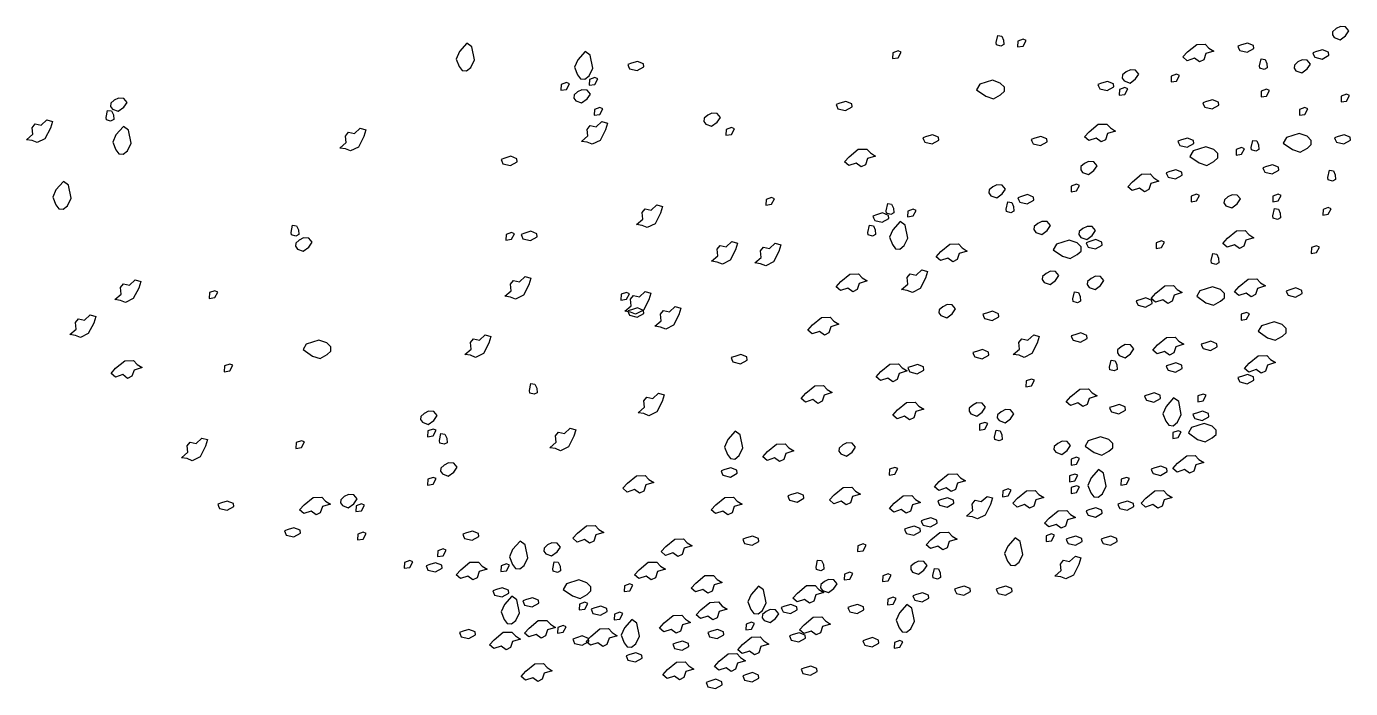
# Model space of a CAD drawing. Header units: millimetres. Extents: x 42.8 to 56.1, y 231.3 to 241.4.
# Drawn here: x 47.894 to 50.981, y 233.793 to 235.337 of the extents above; entities that cross this region are included whole.
import ezdxf

# ---------------------------------------------------------------- set-up
doc = ezdxf.new("R2010")
doc.units = ezdxf.units.MM
doc.layers.add('arbres', color=7, linetype='Continuous')

# ---------------------------------------------------------------- blocks, each defined once
blk = doc.blocks.new('arb5')
at = {"layer": 'arbres'}
for points in [[(72.5041, 208.1596), (72.5177, 208.1545), (72.5307, 208.1639), (72.5385, 208.1753), (72.5307, 208.1847), (72.5185, 208.1854), (72.5084, 208.1804), (72.5005, 208.1732), (72.4998, 208.166)], [(71.7161, 208.148), (71.7197, 208.1645), (71.729, 208.1631), (71.7333, 208.1538), (71.734, 208.143), (71.7268, 208.1394), (71.7168, 208.1423)], [(71.7662, 208.1375), (71.7791, 208.1397), (71.7863, 208.1526), (71.7791, 208.1554), (71.7669, 208.1511)], [(70.4647, 208.1267), (70.457, 208.1095), (70.4645, 208.0921), (70.4714, 208.0827), (70.4813, 208.0816), (70.4916, 208.0898), (70.5001, 208.1076), (70.4941, 208.1379), (70.4821, 208.1464)], [(70.7406, 208.1073), (70.7329, 208.0901), (70.7403, 208.0727), (70.7472, 208.0632), (70.7572, 208.0621), (70.7675, 208.0704), (70.776, 208.0882), (70.77, 208.1185), (70.7579, 208.127)], [(71.4748, 208.1103), (71.4877, 208.1125), (71.4949, 208.1254), (71.4877, 208.1282), (71.4755, 208.1239)], [(72.1619, 208.1264), (72.1835, 208.1436), (72.2035, 208.1443), (72.2122, 208.135), (72.2236, 208.1278), (72.205, 208.1221), (72.2, 208.1078), (72.1899, 208.1027), (72.1784, 208.1113), (72.1612, 208.1056), (72.1512, 208.1142)], [(72.2838, 208.1294), (72.301, 208.1251), (72.3168, 208.1337), (72.3161, 208.1409), (72.3018, 208.1466), (72.2881, 208.1423), (72.2795, 208.1394), (72.281, 208.1351)], [(72.4587, 208.1138), (72.4759, 208.1095), (72.4917, 208.1181), (72.491, 208.1253), (72.4766, 208.1311), (72.463, 208.1267), (72.4544, 208.1239), (72.4558, 208.1196)], [(70.8617, 208.0867), (70.8789, 208.0823), (70.8947, 208.091), (70.894, 208.0981), (70.8797, 208.1039), (70.866, 208.0996), (70.8574, 208.0967), (70.8589, 208.0924)], [(72.33, 208.0936), (72.3336, 208.1101), (72.3429, 208.1087), (72.3472, 208.0994), (72.3479, 208.0886), (72.3407, 208.085), (72.3307, 208.0879)], [(72.4147, 208.0819), (72.4284, 208.0769), (72.4413, 208.0862), (72.4492, 208.0976), (72.4413, 208.107), (72.4291, 208.1077), (72.419, 208.1027), (72.4112, 208.0955), (72.4104, 208.0883)], [(70.7676, 208.0482), (70.7805, 208.0503), (70.7877, 208.0632), (70.7805, 208.0661), (70.7684, 208.0618)], [(72.0145, 208.0586), (72.0282, 208.0535), (72.0411, 208.0629), (72.049, 208.0743), (72.0411, 208.0837), (72.0289, 208.0844), (72.0188, 208.0794), (72.0109, 208.0722), (72.0102, 208.065)], [(72.1237, 208.0559), (72.1366, 208.0581), (72.1438, 208.071), (72.1366, 208.0739), (72.1244, 208.0696)], [(70.7016, 208.0365), (70.7145, 208.0387), (70.7217, 208.0516), (70.7145, 208.0544), (70.7023, 208.0501)], [(70.7362, 208.012), (70.7498, 208.0069), (70.7627, 208.0163), (70.7706, 208.0277), (70.7627, 208.037), (70.7505, 208.0378), (70.7405, 208.0327), (70.7326, 208.0256), (70.7319, 208.0184)], [(71.6921, 208.0226), (71.71, 208.0169), (71.7265, 208.0262), (71.7352, 208.0341), (71.7352, 208.0441), (71.7258, 208.0535), (71.7072, 208.0599), (71.6778, 208.0506), (71.6706, 208.0377)], [(71.9574, 208.04), (71.9747, 208.0357), (71.9904, 208.0443), (71.9897, 208.0515), (71.9754, 208.0572), (71.9618, 208.0529), (71.9531, 208.0501), (71.9546, 208.0458)], [(72.0032, 208.0249), (72.0161, 208.027), (72.0233, 208.0399), (72.0161, 208.0428), (72.004, 208.0385)], [(72.3335, 208.021), (72.3464, 208.0231), (72.3536, 208.036), (72.3464, 208.0389), (72.3342, 208.0346)], [(69.656, 207.9925), (69.6696, 207.9875), (69.6826, 207.9968), (69.6904, 208.0083), (69.6826, 208.0176), (69.6704, 208.0183), (69.6603, 208.0133), (69.6524, 208.0062), (69.6517, 207.999)], [(71.3474, 207.9934), (71.3646, 207.9891), (71.3804, 207.9977), (71.3797, 208.0049), (71.3654, 208.0106), (71.3517, 208.0063), (71.3431, 208.0035), (71.3445, 207.9992)], [(72.2022, 207.9973), (72.2195, 207.993), (72.2352, 208.0016), (72.2345, 208.0088), (72.2202, 208.0145), (72.2065, 208.0102), (72.1979, 208.0073), (72.1994, 208.003)], [(72.52, 208.0093), (72.5329, 208.0115), (72.5401, 208.0244), (72.5329, 208.0272), (72.5207, 208.0229)], [(69.6412, 207.9732), (69.6448, 207.9897), (69.6541, 207.9883), (69.6584, 207.979), (69.6591, 207.9682), (69.6519, 207.9646), (69.6419, 207.9675)], [(70.7793, 207.9782), (70.7922, 207.9804), (70.7994, 207.9933), (70.7922, 207.9962), (70.78, 207.9919)], [(71.0393, 207.9576), (71.0529, 207.9526), (71.0658, 207.9619), (71.0737, 207.9733), (71.0658, 207.9827), (71.0536, 207.9834), (71.0436, 207.9784), (71.0357, 207.9712), (71.035, 207.964)], [(72.4229, 207.9782), (72.4358, 207.9804), (72.443, 207.9933), (72.4358, 207.9962), (72.4236, 207.9919)], [(69.5113, 207.9481), (69.4988, 207.9235), (69.4808, 207.9146), (69.4691, 207.9195), (69.4557, 207.9213), (69.4703, 207.9342), (69.4689, 207.9493), (69.476, 207.9581), (69.49, 207.955), (69.5033, 207.9673), (69.516, 207.9636)], [(69.6643, 207.9325), (69.6566, 207.9153), (69.6641, 207.8979), (69.6709, 207.8885), (69.6809, 207.8873), (69.6912, 207.8956), (69.6997, 207.9134), (69.6937, 207.9437), (69.6816, 207.9522)], [(70.2418, 207.9287), (70.2293, 207.9041), (70.2113, 207.8951), (70.1996, 207.9001), (70.1862, 207.9018), (70.2008, 207.9148), (70.1994, 207.9299), (70.2065, 207.9386), (70.2205, 207.9355), (70.2338, 207.9479), (70.2465, 207.9442)], [(70.8052, 207.9442), (70.7927, 207.9196), (70.7747, 207.9107), (70.763, 207.9156), (70.7496, 207.9174), (70.7642, 207.9303), (70.7628, 207.9454), (70.7699, 207.9542), (70.7839, 207.9511), (70.7972, 207.9634), (70.8099, 207.9597)], [(71.0862, 207.9316), (71.0992, 207.9338), (71.1063, 207.9467), (71.0992, 207.9496), (71.087, 207.9453)], [(71.9327, 207.9399), (71.9542, 207.9572), (71.9743, 207.9579), (71.9829, 207.9486), (71.9944, 207.9414), (71.9757, 207.9356), (71.9707, 207.9213), (71.9607, 207.9163), (71.9492, 207.9249), (71.932, 207.9192), (71.9219, 207.9278)], [(71.5495, 207.9157), (71.5667, 207.9114), (71.5825, 207.92), (71.5817, 207.9272), (71.5674, 207.9329), (71.5538, 207.9286), (71.5452, 207.9258), (71.5466, 207.9215)], [(71.802, 207.9119), (71.8192, 207.9076), (71.835, 207.9162), (71.8343, 207.9233), (71.82, 207.9291), (71.8063, 207.9248), (71.7977, 207.9219), (71.7992, 207.9176)], [(72.144, 207.908), (72.1612, 207.9037), (72.177, 207.9123), (72.1762, 207.9194), (72.1619, 207.9252), (72.1483, 207.9209), (72.1396, 207.918), (72.1411, 207.9137)], [(72.3106, 207.9033), (72.3141, 207.9198), (72.3235, 207.9184), (72.3278, 207.909), (72.3285, 207.8983), (72.3213, 207.8947), (72.3113, 207.8976)], [(72.4071, 207.8983), (72.425, 207.8926), (72.4415, 207.9019), (72.4501, 207.9098), (72.4501, 207.9198), (72.4408, 207.9292), (72.4221, 207.9356), (72.3927, 207.9263), (72.3855, 207.9134)], [(72.5092, 207.9157), (72.5264, 207.9114), (72.5422, 207.92), (72.5415, 207.9272), (72.5271, 207.9329), (72.5135, 207.9286), (72.5049, 207.9258), (72.5063, 207.9215)], [(70.5664, 207.8652), (70.5836, 207.8609), (70.5994, 207.8695), (70.5987, 207.8767), (70.5844, 207.8825), (70.5707, 207.8781), (70.5621, 207.8753), (70.5636, 207.871)], [(71.3732, 207.8817), (71.3947, 207.8989), (71.4148, 207.8996), (71.4234, 207.8903), (71.4349, 207.8831), (71.4162, 207.8774), (71.4112, 207.863), (71.4012, 207.858), (71.3897, 207.8666), (71.3725, 207.8609), (71.3624, 207.8695)], [(72.1895, 207.8672), (72.2074, 207.8615), (72.2239, 207.8708), (72.2325, 207.8787), (72.2325, 207.8888), (72.2232, 207.8981), (72.2045, 207.9045), (72.1751, 207.8952), (72.1679, 207.8823)], [(72.2752, 207.885), (72.2881, 207.8872), (72.2953, 207.9001), (72.2881, 207.9029), (72.2759, 207.8986)], [(71.9174, 207.8449), (71.931, 207.8399), (71.9439, 207.8492), (71.9518, 207.8607), (71.9439, 207.87), (71.9317, 207.8707), (71.9217, 207.8657), (71.9138, 207.8585), (71.9131, 207.8514)], [(72.1168, 207.8342), (72.134, 207.8299), (72.1498, 207.8385), (72.149, 207.8456), (72.1347, 207.8514), (72.1211, 207.8471), (72.1125, 207.8442), (72.1139, 207.8399)], [(72.3421, 207.8458), (72.3593, 207.8415), (72.3751, 207.8501), (72.3744, 207.8573), (72.36, 207.863), (72.3464, 207.8587), (72.3378, 207.8559), (72.3392, 207.8516)], [(72.4893, 207.8334), (72.4929, 207.8499), (72.5022, 207.8485), (72.5065, 207.8391), (72.5072, 207.8284), (72.5, 207.8248), (72.49, 207.8277)], [(69.5244, 207.8043), (69.5167, 207.7871), (69.5242, 207.7697), (69.5311, 207.7603), (69.541, 207.7592), (69.5513, 207.7674), (69.5598, 207.7852), (69.5538, 207.8155), (69.5418, 207.824)], [(71.7037, 207.7905), (71.7173, 207.7855), (71.7302, 207.7948), (71.7381, 207.8063), (71.7302, 207.8156), (71.718, 207.8164), (71.708, 207.8113), (71.7001, 207.8042), (71.6994, 207.797)], [(71.8906, 207.7996), (71.9035, 207.8017), (71.9106, 207.8146), (71.9035, 207.8175), (71.8913, 207.8132)], [(72.0337, 207.8234), (72.0552, 207.8406), (72.0753, 207.8413), (72.0839, 207.832), (72.0954, 207.8249), (72.0768, 207.8191), (72.0717, 207.8048), (72.0617, 207.7998), (72.0502, 207.8084), (72.033, 207.8026), (72.023, 207.8112)], [(71.1795, 207.7685), (71.1924, 207.7706), (71.1996, 207.7835), (71.1924, 207.7864), (71.1802, 207.7821)], [(71.7709, 207.7759), (71.7882, 207.7716), (71.8039, 207.7802), (71.8032, 207.7874), (71.7889, 207.7931), (71.7752, 207.7888), (71.7666, 207.7859), (71.7681, 207.7816)], [(72.1703, 207.7763), (72.1832, 207.7784), (72.1904, 207.7913), (72.1832, 207.7942), (72.171, 207.7899)], [(72.2516, 207.7672), (72.2652, 207.7622), (72.2781, 207.7715), (72.286, 207.783), (72.2781, 207.7923), (72.2659, 207.793), (72.2559, 207.788), (72.248, 207.7809), (72.2472, 207.7737)], [(72.3607, 207.7763), (72.3736, 207.7784), (72.3808, 207.7913), (72.3736, 207.7942), (72.3614, 207.7899)], [(70.9334, 207.75), (70.9209, 207.7254), (70.9029, 207.7164), (70.8912, 207.7214), (70.8778, 207.7232), (70.8924, 207.7361), (70.8911, 207.7512), (70.8981, 207.76), (70.9121, 207.7569), (70.9254, 207.7692), (70.9381, 207.7655)], [(71.4596, 207.7557), (71.4632, 207.7722), (71.4725, 207.7708), (71.4768, 207.7614), (71.4776, 207.7507), (71.4704, 207.7471), (71.4603, 207.75)], [(71.5098, 207.7413), (71.5227, 207.7434), (71.5299, 207.7564), (71.5227, 207.7592), (71.5105, 207.7549)], [(71.7394, 207.7596), (71.743, 207.7761), (71.7523, 207.7746), (71.7566, 207.7653), (71.7573, 207.7546), (71.7501, 207.751), (71.7401, 207.7539)], [(72.3611, 207.7441), (72.3647, 207.7605), (72.374, 207.7591), (72.3783, 207.7498), (72.379, 207.739), (72.3718, 207.7354), (72.3618, 207.7383)], [(72.4773, 207.7452), (72.4902, 207.7473), (72.4974, 207.7602), (72.4902, 207.7631), (72.478, 207.7588)], [(70.0725, 207.7052), (70.0761, 207.7217), (70.0854, 207.7203), (70.0897, 207.7109), (70.0904, 207.7002), (70.0832, 207.6966), (70.0732, 207.6995)], [(71.4169, 207.7052), (71.4205, 207.7217), (71.4298, 207.7203), (71.4341, 207.7109), (71.4348, 207.7002), (71.4276, 207.6966), (71.4176, 207.6995)], [(71.4329, 207.7332), (71.4501, 207.7289), (71.4659, 207.7375), (71.4652, 207.7446), (71.4508, 207.7504), (71.4372, 207.7461), (71.4286, 207.7432), (71.43, 207.7389)], [(71.475, 207.7111), (71.4673, 207.6939), (71.4747, 207.6765), (71.4816, 207.667), (71.4916, 207.6659), (71.5019, 207.6742), (71.5103, 207.692), (71.5043, 207.7223), (71.4923, 207.7308)], [(71.8086, 207.7051), (71.8222, 207.7001), (71.8351, 207.7094), (71.843, 207.7209), (71.8351, 207.7302), (71.8229, 207.7309), (71.8129, 207.7259), (71.805, 207.7187), (71.8043, 207.7115)], [(70.0873, 207.6662), (70.1009, 207.6612), (70.1138, 207.6705), (70.1217, 207.682), (70.1138, 207.6913), (70.1017, 207.6921), (70.0916, 207.687), (70.0837, 207.6799), (70.083, 207.6727)], [(70.5734, 207.6869), (70.5863, 207.6891), (70.5934, 207.702), (70.5863, 207.7048), (70.5741, 207.7005)], [(70.6131, 207.6904), (70.6303, 207.6861), (70.646, 207.6947), (70.6453, 207.7019), (70.631, 207.7077), (70.6174, 207.7034), (70.6087, 207.7005), (70.6102, 207.6962)], [(71.9135, 207.6934), (71.9271, 207.6884), (71.9401, 207.6977), (71.9479, 207.7092), (71.9401, 207.7185), (71.9279, 207.7192), (71.9178, 207.7142), (71.9099, 207.7071), (71.9092, 207.6999)], [(72.2552, 207.6913), (72.2767, 207.7086), (72.2968, 207.7093), (72.3054, 207.7), (72.3169, 207.6928), (72.2982, 207.687), (72.2932, 207.6727), (72.2832, 207.6677), (72.2717, 207.6763), (72.2545, 207.6706), (72.2444, 207.6792)], [(71.1082, 207.6645), (71.0958, 207.64), (71.0778, 207.631), (71.0661, 207.6359), (71.0527, 207.6377), (71.0673, 207.6506), (71.0659, 207.6658), (71.073, 207.6745), (71.087, 207.6714), (71.1003, 207.6838), (71.113, 207.6801)], [(71.2093, 207.6606), (71.1968, 207.6361), (71.1788, 207.6271), (71.1671, 207.632), (71.1537, 207.6338), (71.1683, 207.6468), (71.1669, 207.6619), (71.174, 207.6706), (71.188, 207.6675), (71.2013, 207.6799), (71.214, 207.6762)], [(71.5869, 207.6603), (71.6084, 207.6775), (71.6285, 207.6782), (71.6371, 207.6689), (71.6486, 207.6617), (71.6299, 207.656), (71.6249, 207.6416), (71.6149, 207.6366), (71.6034, 207.6452), (71.5862, 207.6395), (71.5761, 207.6481)], [(71.8708, 207.6497), (71.8888, 207.644), (71.9053, 207.6533), (71.9139, 207.6612), (71.9139, 207.6712), (71.9046, 207.6806), (71.8859, 207.687), (71.8565, 207.6777), (71.8493, 207.6648)], [(71.9302, 207.671), (71.9475, 207.6667), (71.9632, 207.6753), (71.9625, 207.6825), (71.9482, 207.6882), (71.9346, 207.6839), (71.9259, 207.6811), (71.9274, 207.6768)], [(72.0887, 207.6675), (72.1016, 207.6696), (72.1088, 207.6826), (72.1016, 207.6854), (72.0894, 207.6811)], [(72.4501, 207.6558), (72.463, 207.658), (72.4702, 207.6709), (72.463, 207.6738), (72.4508, 207.6695)], [(72.2173, 207.6392), (72.2209, 207.6557), (72.2302, 207.6542), (72.2345, 207.6449), (72.2352, 207.6342), (72.2281, 207.6306), (72.218, 207.6334)], [(70.6264, 207.583), (70.6139, 207.5584), (70.596, 207.5494), (70.5843, 207.5543), (70.5708, 207.5561), (70.5855, 207.5691), (70.5841, 207.5842), (70.5912, 207.5929), (70.6052, 207.5898), (70.6185, 207.6022), (70.6312, 207.5985)], [(71.3538, 207.5904), (71.3753, 207.6076), (71.3954, 207.6083), (71.404, 207.599), (71.4154, 207.5918), (71.3968, 207.5861), (71.3918, 207.5717), (71.3817, 207.5667), (71.3703, 207.5753), (71.353, 207.5696), (71.343, 207.5782)], [(71.5512, 207.5985), (71.5387, 207.5739), (71.5207, 207.565), (71.509, 207.5699), (71.4956, 207.5717), (71.5102, 207.5846), (71.5089, 207.5997), (71.5159, 207.6085), (71.5299, 207.6054), (71.5432, 207.6177), (71.5559, 207.614)], [(71.828, 207.5886), (71.8417, 207.5835), (71.8546, 207.5929), (71.8625, 207.6043), (71.8546, 207.6137), (71.8424, 207.6144), (71.8323, 207.6093), (71.8244, 207.6022), (71.8237, 207.595)], [(71.9329, 207.5769), (71.9466, 207.5719), (71.9595, 207.5812), (71.9674, 207.5927), (71.9595, 207.602), (71.9473, 207.6027), (71.9372, 207.5977), (71.9294, 207.5905), (71.9286, 207.5834)], [(69.7172, 207.5752), (69.7047, 207.5506), (69.6867, 207.5417), (69.675, 207.5466), (69.6616, 207.5484), (69.6762, 207.5613), (69.6749, 207.5764), (69.6819, 207.5852), (69.696, 207.5821), (69.7093, 207.5944), (69.722, 207.5907)], [(69.8817, 207.551), (69.8946, 207.5531), (69.9018, 207.566), (69.8946, 207.5689), (69.8824, 207.5646)], [(70.9062, 207.548), (70.8937, 207.5234), (70.8757, 207.5145), (70.864, 207.5194), (70.8506, 207.5212), (70.8652, 207.5341), (70.8639, 207.5492), (70.8709, 207.558), (70.8849, 207.5549), (70.8982, 207.5672), (70.9109, 207.5635)], [(72.0881, 207.5632), (72.1096, 207.5804), (72.1297, 207.5811), (72.1383, 207.5718), (72.1498, 207.5646), (72.1312, 207.5589), (72.1261, 207.5445), (72.1161, 207.5395), (72.1046, 207.5481), (72.0874, 207.5424), (72.0774, 207.551)], [(72.205, 207.541), (72.2229, 207.5352), (72.2394, 207.5445), (72.248, 207.5524), (72.248, 207.5625), (72.2387, 207.5718), (72.2201, 207.5782), (72.1907, 207.5689), (72.1835, 207.556)], [(72.2824, 207.5787), (72.3039, 207.5959), (72.324, 207.5966), (72.3326, 207.5873), (72.3441, 207.5801), (72.3254, 207.5744), (72.3204, 207.5601), (72.3104, 207.555), (72.2989, 207.5636), (72.2817, 207.5579), (72.2716, 207.5665)], [(72.3965, 207.5584), (72.4137, 207.5541), (72.4295, 207.5627), (72.4288, 207.5698), (72.4144, 207.5756), (72.4008, 207.5713), (72.3922, 207.5684), (72.3936, 207.5641)], [(70.8415, 207.5471), (70.8544, 207.5492), (70.8615, 207.5621), (70.8544, 207.565), (70.8422, 207.5607)], [(71.5871, 207.5109), (71.6008, 207.5058), (71.6137, 207.5152), (71.6216, 207.5266), (71.6137, 207.536), (71.6015, 207.5367), (71.5914, 207.5317), (71.5835, 207.5245), (71.5828, 207.5173)], [(71.8948, 207.5498), (71.8984, 207.5663), (71.9077, 207.5649), (71.912, 207.5556), (71.9127, 207.5448), (71.9056, 207.5412), (71.8955, 207.5441)], [(72.0468, 207.5351), (72.064, 207.5308), (72.0798, 207.5394), (72.0791, 207.5465), (72.0647, 207.5523), (72.0511, 207.548), (72.0425, 207.5451), (72.0439, 207.5408)], [(69.6123, 207.4936), (69.5998, 207.469), (69.5818, 207.4601), (69.5701, 207.465), (69.5567, 207.4668), (69.5713, 207.4797), (69.57, 207.4949), (69.577, 207.5036), (69.591, 207.5005), (69.6043, 207.5128), (69.617, 207.5092)], [(70.8617, 207.5118), (70.8789, 207.5075), (70.8947, 207.5161), (70.894, 207.5232), (70.8797, 207.529), (70.866, 207.5247), (70.8574, 207.5218), (70.8589, 207.5175)], [(70.9761, 207.513), (70.9636, 207.4885), (70.9457, 207.4795), (70.934, 207.4844), (70.9205, 207.4862), (70.9352, 207.4991), (70.9338, 207.5143), (70.9409, 207.523), (70.9549, 207.5199), (70.9682, 207.5323), (70.9809, 207.5286)], [(71.2877, 207.4894), (71.3092, 207.5066), (71.3293, 207.5073), (71.3379, 207.498), (71.3494, 207.4908), (71.3307, 207.4851), (71.3257, 207.4707), (71.3157, 207.4657), (71.3042, 207.4743), (71.287, 207.4686), (71.2769, 207.4772)], [(71.6893, 207.504), (71.7066, 207.4997), (71.7223, 207.5083), (71.7216, 207.5155), (71.7073, 207.5212), (71.6936, 207.5169), (71.685, 207.514), (71.6865, 207.5097)], [(72.2869, 207.5005), (72.2998, 207.5026), (72.307, 207.5155), (72.2998, 207.5184), (72.2876, 207.5141)], [(72.3488, 207.4594), (72.3667, 207.4536), (72.3832, 207.463), (72.3918, 207.4709), (72.3918, 207.4809), (72.3825, 207.4902), (72.3638, 207.4967), (72.3344, 207.4873), (72.3272, 207.4744)], [(70.1224, 207.4167), (70.1403, 207.4109), (70.1568, 207.4202), (70.1654, 207.4281), (70.1654, 207.4382), (70.1561, 207.4475), (70.1374, 207.4539), (70.108, 207.4446), (70.1008, 207.4317)], [(70.5332, 207.447), (70.5207, 207.4224), (70.5027, 207.4135), (70.491, 207.4184), (70.4776, 207.4202), (70.4922, 207.4331), (70.4908, 207.4482), (70.4979, 207.457), (70.5119, 207.4539), (70.5252, 207.4662), (70.5379, 207.4625)], [(71.8115, 207.447), (71.799, 207.4224), (71.781, 207.4135), (71.7694, 207.4184), (71.7559, 207.4202), (71.7705, 207.4331), (71.7692, 207.4482), (71.7763, 207.457), (71.7903, 207.4539), (71.8036, 207.4662), (71.8163, 207.4625)], [(71.8953, 207.4535), (71.9125, 207.4492), (71.9283, 207.4578), (71.9276, 207.465), (71.9132, 207.4707), (71.8996, 207.4664), (71.891, 207.4635), (71.8924, 207.4592)], [(72.0029, 207.4176), (72.0165, 207.4126), (72.0294, 207.4219), (72.0373, 207.4334), (72.0294, 207.4427), (72.0172, 207.4435), (72.0072, 207.4384), (71.9993, 207.4313), (71.9986, 207.4241)], [(72.092, 207.4427), (72.1135, 207.46), (72.1336, 207.4607), (72.1422, 207.4514), (72.1537, 207.4442), (72.135, 207.4384), (72.13, 207.4241), (72.12, 207.4191), (72.1085, 207.4277), (72.0913, 207.422), (72.0812, 207.4306)], [(72.1984, 207.4341), (72.2156, 207.4298), (72.2313, 207.4384), (72.2306, 207.4455), (72.2163, 207.4513), (72.2027, 207.447), (72.194, 207.4441), (72.1955, 207.4398)], [(71.1026, 207.403), (71.1198, 207.3987), (71.1356, 207.4073), (71.1349, 207.4145), (71.1206, 207.4202), (71.1069, 207.4159), (71.0983, 207.413), (71.0998, 207.4087)], [(71.666, 207.4147), (71.6832, 207.4104), (71.699, 207.419), (71.6983, 207.4261), (71.684, 207.4319), (71.6703, 207.4276), (71.6617, 207.4247), (71.6632, 207.4204)], [(72.3057, 207.4), (72.3272, 207.4172), (72.3473, 207.4179), (72.3559, 207.4086), (72.3674, 207.4015), (72.3487, 207.3957), (72.3437, 207.3814), (72.3337, 207.3764), (72.3222, 207.385), (72.305, 207.3792), (72.2949, 207.3878)], [(69.6635, 207.3884), (69.6851, 207.4056), (69.7051, 207.4063), (69.7138, 207.397), (69.7252, 207.3898), (69.7066, 207.3841), (69.7016, 207.3697), (69.6915, 207.3647), (69.68, 207.3733), (69.6628, 207.3676), (69.6528, 207.3762)], [(69.9167, 207.3801), (69.9296, 207.3822), (69.9368, 207.3951), (69.9296, 207.398), (69.9174, 207.3937)], [(71.447, 207.3806), (71.4685, 207.3978), (71.4886, 207.3985), (71.4972, 207.3892), (71.5087, 207.382), (71.49, 207.3763), (71.485, 207.362), (71.475, 207.3569), (71.4635, 207.3655), (71.4463, 207.3598), (71.4362, 207.3684)], [(71.5145, 207.3797), (71.5317, 207.3754), (71.5475, 207.384), (71.5468, 207.3912), (71.5324, 207.3969), (71.5188, 207.3926), (71.5102, 207.3897), (71.5116, 207.3854)], [(71.9803, 207.3906), (71.9839, 207.4071), (71.9932, 207.4056), (71.9975, 207.3963), (71.9982, 207.3856), (71.991, 207.382), (71.981, 207.3848)], [(72.1168, 207.3836), (72.134, 207.3793), (72.1498, 207.3879), (72.149, 207.3951), (72.1347, 207.4008), (72.1211, 207.3965), (72.1125, 207.3936), (72.1139, 207.3893)], [(70.6281, 207.3362), (70.6317, 207.3527), (70.641, 207.3513), (70.6453, 207.3419), (70.646, 207.3312), (70.6389, 207.3276), (70.6288, 207.3305)], [(71.7856, 207.3451), (71.7986, 207.3472), (71.8057, 207.3602), (71.7986, 207.363), (71.7864, 207.3587)], [(72.2838, 207.3564), (72.301, 207.3521), (72.3168, 207.3607), (72.3161, 207.3679), (72.3018, 207.3736), (72.2881, 207.3693), (72.2795, 207.3664), (72.281, 207.3621)], [(70.9373, 207.311), (70.9248, 207.2865), (70.9068, 207.2775), (70.8951, 207.2824), (70.8817, 207.2842), (70.8963, 207.2972), (70.8949, 207.3123), (70.902, 207.321), (70.916, 207.3179), (70.9293, 207.3303), (70.942, 207.3266)], [(71.2722, 207.3301), (71.2937, 207.3473), (71.3138, 207.348), (71.3224, 207.3387), (71.3338, 207.3315), (71.3152, 207.3258), (71.3102, 207.3115), (71.3001, 207.3064), (71.2887, 207.315), (71.2714, 207.3093), (71.2614, 207.3179)], [(71.89, 207.3223), (71.9115, 207.3395), (71.9316, 207.3403), (71.9402, 207.3309), (71.9516, 207.3238), (71.933, 207.318), (71.928, 207.3037), (71.9179, 207.2987), (71.9065, 207.3073), (71.8892, 207.3015), (71.8792, 207.3101)], [(72.0662, 207.3137), (72.0835, 207.3094), (72.0992, 207.318), (72.0985, 207.3251), (72.0842, 207.3309), (72.0705, 207.3266), (72.0619, 207.3237), (72.0634, 207.3194)], [(72.1859, 207.3101), (72.1988, 207.3123), (72.2059, 207.3252), (72.1988, 207.3281), (72.1866, 207.3238)], [(71.4859, 207.2913), (71.5074, 207.3085), (71.5275, 207.3092), (71.5361, 207.2999), (71.5476, 207.2927), (71.5289, 207.287), (71.5239, 207.2726), (71.5138, 207.2676), (71.5024, 207.2762), (71.4851, 207.2705), (71.4751, 207.2791)], [(71.6571, 207.2817), (71.6707, 207.2767), (71.6836, 207.286), (71.6915, 207.2975), (71.6836, 207.3068), (71.6714, 207.3075), (71.6614, 207.3025), (71.6535, 207.2953), (71.6528, 207.2881)], [(71.7231, 207.2662), (71.7367, 207.2611), (71.7497, 207.2705), (71.7576, 207.2819), (71.7497, 207.2912), (71.7375, 207.292), (71.7274, 207.2869), (71.7195, 207.2798), (71.7188, 207.2726)], [(71.9846, 207.2865), (72.0019, 207.2822), (72.0176, 207.2908), (72.0169, 207.2979), (72.0026, 207.3037), (71.9889, 207.2994), (71.9803, 207.2965), (71.9818, 207.2922)], [(72.1122, 207.2993), (72.1045, 207.2822), (72.1119, 207.2647), (72.1188, 207.2553), (72.1288, 207.2542), (72.1391, 207.2624), (72.1476, 207.2803), (72.1416, 207.3105), (72.1295, 207.3191)], [(70.3787, 207.2623), (70.3924, 207.2572), (70.4053, 207.2666), (70.4132, 207.278), (70.4053, 207.2874), (70.3931, 207.2881), (70.383, 207.2831), (70.3751, 207.2759), (70.3744, 207.2687)], [(71.6769, 207.2441), (71.6898, 207.2463), (71.6969, 207.2592), (71.6898, 207.262), (71.6776, 207.2577)], [(72.1856, 207.2224), (72.2035, 207.2167), (72.22, 207.226), (72.2286, 207.2339), (72.2286, 207.2439), (72.2193, 207.2533), (72.2006, 207.2597), (72.1712, 207.2504), (72.1641, 207.2375)], [(72.1789, 207.2709), (72.1961, 207.2666), (72.2119, 207.2752), (72.2112, 207.2824), (72.1969, 207.2881), (72.1832, 207.2838), (72.1746, 207.281), (72.1761, 207.2767)], [(70.3907, 207.2286), (70.4037, 207.2307), (70.4108, 207.2436), (70.4037, 207.2465), (70.3915, 207.2422)], [(70.4183, 207.2197), (70.4219, 207.2362), (70.4312, 207.2347), (70.4355, 207.2254), (70.4362, 207.2146), (70.4291, 207.2111), (70.419, 207.2139)], [(70.7313, 207.2295), (70.7189, 207.2049), (70.7009, 207.1959), (70.6892, 207.2009), (70.6758, 207.2026), (70.6904, 207.2156), (70.689, 207.2307), (70.6961, 207.2394), (70.7101, 207.2364), (70.7234, 207.2487), (70.7361, 207.245)], [(71.0903, 207.2217), (71.0826, 207.2045), (71.09, 207.187), (71.0969, 207.1776), (71.1069, 207.1765), (71.1172, 207.1847), (71.1257, 207.2026), (71.1197, 207.2328), (71.1076, 207.2414)], [(71.7122, 207.2274), (71.7158, 207.2439), (71.7251, 207.2425), (71.7294, 207.2332), (71.7301, 207.2224), (71.7229, 207.2188), (71.7129, 207.2217)], [(71.9447, 207.1914), (71.9626, 207.1856), (71.9791, 207.1949), (71.9877, 207.2028), (71.9877, 207.2129), (71.9784, 207.2222), (71.9597, 207.2286), (71.9303, 207.2193), (71.9232, 207.2064)], [(72.1276, 207.2247), (72.1405, 207.2268), (72.1477, 207.2397), (72.1405, 207.2426), (72.1283, 207.2383)], [(69.8726, 207.2062), (69.8602, 207.1816), (69.8422, 207.1726), (69.8305, 207.1776), (69.8171, 207.1793), (69.8317, 207.1923), (69.8303, 207.2074), (69.8374, 207.2161), (69.8514, 207.2131), (69.8647, 207.2254), (69.8774, 207.2217)], [(70.0838, 207.2014), (70.0967, 207.2035), (70.1039, 207.2164), (70.0967, 207.2193), (70.0845, 207.215)], [(71.1828, 207.1941), (71.2043, 207.2114), (71.2244, 207.2121), (71.233, 207.2028), (71.2445, 207.1956), (71.2258, 207.1898), (71.2208, 207.1755), (71.2108, 207.1705), (71.1993, 207.1791), (71.1821, 207.1734), (71.172, 207.182)], [(71.354, 207.1885), (71.3676, 207.1834), (71.3805, 207.1928), (71.3884, 207.2042), (71.3805, 207.2136), (71.3683, 207.2143), (71.3583, 207.2093), (71.3504, 207.2021), (71.3497, 207.1949)], [(71.8552, 207.1923), (71.8689, 207.1873), (71.8818, 207.1967), (71.8897, 207.2081), (71.8818, 207.2174), (71.8696, 207.2182), (71.8595, 207.2131), (71.8516, 207.206), (71.8509, 207.1988)], [(70.4253, 207.1419), (70.439, 207.1368), (70.4519, 207.1462), (70.4598, 207.1576), (70.4519, 207.1669), (70.4397, 207.1677), (70.4297, 207.1626), (70.4218, 207.1555), (70.421, 207.1483)], [(71.8906, 207.1625), (71.9035, 207.1647), (71.9106, 207.1776), (71.9035, 207.1805), (71.8913, 207.1762)], [(72.1386, 207.167), (72.1602, 207.1842), (72.1802, 207.1849), (72.1888, 207.1756), (72.2003, 207.1684), (72.1817, 207.1627), (72.1767, 207.1483), (72.1666, 207.1433), (72.1551, 207.1519), (72.1379, 207.1462), (72.1279, 207.1548)], [(70.8564, 207.1203), (70.8779, 207.1376), (70.898, 207.1383), (70.9066, 207.1289), (70.9181, 207.1218), (70.8994, 207.116), (70.8944, 207.1017), (70.8844, 207.0967), (70.8729, 207.1053), (70.8557, 207.0996), (70.8456, 207.1082)], [(71.0793, 207.1389), (71.0965, 207.1346), (71.1123, 207.1432), (71.1116, 207.1503), (71.0972, 207.1561), (71.0836, 207.1518), (71.075, 207.1489), (71.0764, 207.1446)], [(71.467, 207.1392), (71.4799, 207.1414), (71.4871, 207.1543), (71.4799, 207.1571), (71.4677, 207.1528)], [(71.583, 207.1242), (71.6045, 207.1414), (71.6246, 207.1422), (71.6332, 207.1328), (71.6447, 207.1257), (71.626, 207.1199), (71.621, 207.1056), (71.611, 207.1006), (71.5995, 207.1092), (71.5823, 207.1034), (71.5722, 207.112)], [(71.8867, 207.1237), (71.8996, 207.1258), (71.9068, 207.1387), (71.8996, 207.1416), (71.8874, 207.1373)], [(71.9373, 207.1323), (71.9296, 207.1151), (71.9371, 207.0977), (71.944, 207.0883), (71.954, 207.0872), (71.9643, 207.0954), (71.9727, 207.1132), (71.9667, 207.1435), (71.9547, 207.152)], [(72.0818, 207.1427), (72.099, 207.1384), (72.1148, 207.1471), (72.1141, 207.1542), (72.0997, 207.16), (72.0861, 207.1557), (72.0775, 207.1528), (72.0789, 207.1485)], [(70.3907, 207.1159), (70.4037, 207.1181), (70.4108, 207.131), (70.4037, 207.1338), (70.3915, 207.1295)], [(71.3382, 207.0932), (71.3597, 207.1104), (71.3798, 207.1111), (71.3884, 207.1018), (71.3999, 207.0946), (71.3813, 207.0889), (71.3762, 207.0745), (71.3662, 207.0695), (71.3547, 207.0781), (71.3375, 207.0724), (71.3275, 207.081)], [(71.7312, 207.0887), (71.7442, 207.0909), (71.7513, 207.1038), (71.7442, 207.1067), (71.732, 207.1023)], [(71.8906, 207.0965), (71.9035, 207.0986), (71.9106, 207.1116), (71.9035, 207.1144), (71.8913, 207.1101)], [(72.0071, 207.1159), (72.02, 207.1181), (72.0272, 207.131), (72.02, 207.1338), (72.0078, 207.1295)], [(69.9059, 207.0612), (69.9231, 207.0569), (69.9389, 207.0655), (69.9382, 207.0727), (69.9238, 207.0784), (69.9102, 207.0741), (69.9016, 207.0712), (69.903, 207.0669)], [(70.1026, 207.0698), (70.1241, 207.0871), (70.1442, 207.0878), (70.1528, 207.0785), (70.1643, 207.0713), (70.1456, 207.0655), (70.1406, 207.0512), (70.1306, 207.0462), (70.1191, 207.0548), (70.1019, 207.0491), (70.0918, 207.0577)], [(70.1922, 207.068), (70.2058, 207.063), (70.2188, 207.0724), (70.2266, 207.0838), (70.2188, 207.0931), (70.2066, 207.0939), (70.1965, 207.0888), (70.1886, 207.0817), (70.1879, 207.0745)], [(71.0623, 207.0698), (71.0839, 207.0871), (71.1039, 207.0878), (71.1126, 207.0785), (71.124, 207.0713), (71.1054, 207.0655), (71.1004, 207.0512), (71.0903, 207.0462), (71.0788, 207.0548), (71.0616, 207.0491), (71.0516, 207.0577)], [(71.2347, 207.0806), (71.252, 207.0763), (71.2677, 207.0849), (71.267, 207.0921), (71.2527, 207.0978), (71.239, 207.0935), (71.2304, 207.0906), (71.2319, 207.0863)], [(71.4781, 207.0737), (71.4996, 207.0909), (71.5197, 207.0917), (71.5283, 207.0823), (71.5398, 207.0752), (71.5211, 207.0694), (71.5161, 207.0551), (71.5061, 207.0501), (71.4946, 207.0587), (71.4774, 207.0529), (71.4673, 207.0615)], [(71.5844, 207.0689), (71.6017, 207.0646), (71.6174, 207.0732), (71.6167, 207.0804), (71.6024, 207.0862), (71.5887, 207.0819), (71.5801, 207.079), (71.5816, 207.0747)], [(71.7027, 207.0702), (71.6902, 207.0456), (71.6723, 207.0367), (71.6606, 207.0416), (71.6471, 207.0434), (71.6618, 207.0563), (71.6604, 207.0715), (71.6675, 207.0802), (71.6815, 207.0771), (71.6948, 207.0894), (71.7075, 207.0858)], [(71.7656, 207.0854), (71.7871, 207.1026), (71.8072, 207.1033), (71.8158, 207.094), (71.8273, 207.0868), (71.8087, 207.0811), (71.8036, 207.0667), (71.7936, 207.0617), (71.7821, 207.0703), (71.7649, 207.0646), (71.7549, 207.0732)], [(72.0041, 207.0612), (72.0213, 207.0569), (72.0371, 207.0655), (72.0364, 207.0727), (72.022, 207.0784), (72.0084, 207.0741), (71.9998, 207.0712), (72.0012, 207.0669)], [(72.0648, 207.0854), (72.0863, 207.1026), (72.1064, 207.1033), (72.115, 207.094), (72.1265, 207.0868), (72.1078, 207.0811), (72.1028, 207.0667), (72.0928, 207.0617), (72.0813, 207.0703), (72.0641, 207.0646), (72.054, 207.0732)], [(70.2237, 207.0538), (70.2366, 207.0559), (70.2437, 207.0688), (70.2366, 207.0717), (70.2244, 207.0674)], [(71.8394, 207.0388), (71.861, 207.056), (71.8811, 207.0567), (71.8897, 207.0474), (71.9011, 207.0402), (71.8825, 207.0345), (71.8775, 207.0201), (71.8674, 207.0151), (71.8559, 207.0237), (71.8387, 207.018), (71.8287, 207.0266)], [(71.9302, 207.0456), (71.9475, 207.0413), (71.9632, 207.0499), (71.9625, 207.0571), (71.9482, 207.0628), (71.9346, 207.0585), (71.9259, 207.0557), (71.9274, 207.0514)], [(70.0613, 206.999), (70.0785, 206.9947), (70.0943, 207.0033), (70.0936, 207.0105), (70.0792, 207.0162), (70.0656, 207.0119), (70.057, 207.0091), (70.0584, 207.0048)], [(70.7398, 207.0038), (70.7614, 207.021), (70.7814, 207.0217), (70.7901, 207.0124), (70.8015, 207.0052), (70.7829, 206.9995), (70.7779, 206.9852), (70.7678, 206.9802), (70.7563, 206.9888), (70.7391, 206.983), (70.7291, 206.9916)], [(71.5067, 207.0029), (71.5239, 206.9986), (71.5397, 207.0072), (71.539, 207.0144), (71.5247, 207.0201), (71.511, 207.0158), (71.5024, 207.013), (71.5039, 207.0086)], [(71.5456, 207.0223), (71.5628, 207.018), (71.5786, 207.0266), (71.5779, 207.0338), (71.5635, 207.0395), (71.5499, 207.0352), (71.5413, 207.0324), (71.5427, 207.0281)], [(70.2275, 206.9877), (70.2405, 206.9899), (70.2476, 207.0028), (70.2405, 207.0057), (70.2283, 207.0014)], [(70.4771, 206.9913), (70.4943, 206.987), (70.5101, 206.9956), (70.5093, 207.0027), (70.495, 207.0085), (70.4814, 207.0042), (70.4728, 207.0013), (70.4742, 206.997)], [(70.589, 206.9653), (70.5814, 206.9481), (70.5888, 206.9307), (70.5957, 206.9212), (70.6057, 206.9201), (70.616, 206.9284), (70.6244, 206.9462), (70.6184, 206.9765), (70.6064, 206.985)], [(70.6663, 206.9554), (70.6799, 206.9504), (70.6928, 206.9597), (70.7007, 206.9712), (70.6928, 206.9805), (70.6806, 206.9812), (70.6706, 206.9762), (70.6627, 206.969), (70.6619, 206.9619)], [(70.9458, 206.9727), (70.9673, 206.9899), (70.9874, 206.9907), (70.996, 206.9813), (71.0075, 206.9742), (70.9888, 206.9684), (70.9838, 206.9541), (70.9737, 206.9491), (70.9623, 206.9577), (70.9451, 206.9519), (70.935, 206.9605)], [(71.1298, 206.9796), (71.147, 206.9753), (71.1628, 206.9839), (71.1621, 206.9911), (71.1478, 206.9968), (71.1341, 206.9925), (71.1255, 206.9896), (71.127, 206.9853)], [(71.5636, 206.9883), (71.5851, 207.0055), (71.6052, 207.0062), (71.6138, 206.9969), (71.6253, 206.9897), (71.6066, 206.984), (71.6016, 206.9696), (71.5915, 206.9646), (71.5801, 206.9732), (71.5629, 206.9675), (71.5528, 206.9761)], [(71.7431, 206.9731), (71.7354, 206.9559), (71.7428, 206.9384), (71.7497, 206.929), (71.7597, 206.9279), (71.77, 206.9361), (71.7784, 206.954), (71.7724, 206.9842), (71.7604, 206.9928)], [(71.8323, 206.9838), (71.8452, 206.986), (71.8524, 206.9989), (71.8452, 207.0018), (71.833, 206.9975)], [(71.8836, 206.9796), (71.9008, 206.9753), (71.9166, 206.9839), (71.9159, 206.9911), (71.9016, 206.9968), (71.8879, 206.9925), (71.8793, 206.9896), (71.8808, 206.9853)], [(71.9652, 206.9796), (71.9824, 206.9753), (71.9982, 206.9839), (71.9975, 206.9911), (71.9832, 206.9968), (71.9695, 206.9925), (71.9609, 206.9896), (71.9623, 206.9853)], [(70.4141, 206.9489), (70.427, 206.951), (70.4341, 206.9639), (70.427, 206.9668), (70.4148, 206.9625)], [(71.3932, 206.9605), (71.4061, 206.9627), (71.4133, 206.9756), (71.4061, 206.9785), (71.3939, 206.9742)], [(71.9086, 206.9304), (71.8962, 206.9058), (71.8782, 206.8968), (71.8665, 206.9018), (71.8531, 206.9036), (71.8677, 206.9165), (71.8663, 206.9316), (71.8734, 206.9403), (71.8874, 206.9373), (71.9007, 206.9496), (71.9134, 206.9459)], [(70.3363, 206.9217), (70.3493, 206.9238), (70.3564, 206.9368), (70.3493, 206.9396), (70.3371, 206.9353)], [(70.3916, 206.9175), (70.4088, 206.9132), (70.4246, 206.9218), (70.4239, 206.9289), (70.4095, 206.9347), (70.3959, 206.9304), (70.3873, 206.9275), (70.3887, 206.9232)], [(70.4679, 206.9184), (70.4894, 206.9356), (70.5095, 206.9363), (70.5181, 206.927), (70.5295, 206.9198), (70.5109, 206.9141), (70.5059, 206.8997), (70.4958, 206.8947), (70.4843, 206.9033), (70.4671, 206.8976), (70.4571, 206.9062)], [(70.5617, 206.9139), (70.5746, 206.9161), (70.5818, 206.929), (70.5746, 206.9319), (70.5624, 206.9276)], [(70.6825, 206.9206), (70.6861, 206.9371), (70.6954, 206.9356), (70.6997, 206.9263), (70.7004, 206.9155), (70.6933, 206.912), (70.6832, 206.9148)], [(70.8836, 206.9184), (70.9051, 206.9356), (70.9252, 206.9363), (70.9338, 206.927), (70.9453, 206.9198), (70.9266, 206.9141), (70.9216, 206.8997), (70.9116, 206.8947), (70.9001, 206.9033), (70.8829, 206.8976), (70.8728, 206.9062)], [(71.2964, 206.9245), (71.3, 206.9409), (71.3093, 206.9395), (71.3136, 206.9302), (71.3144, 206.9194), (71.3072, 206.9158), (71.2971, 206.9187)], [(71.5211, 206.9127), (71.5347, 206.9077), (71.5476, 206.917), (71.5555, 206.9284), (71.5476, 206.9378), (71.5354, 206.9385), (71.5254, 206.9335), (71.5175, 206.9263), (71.5168, 206.9191)], [(71.5684, 206.905), (71.572, 206.9215), (71.5813, 206.9201), (71.5856, 206.9108), (71.5863, 206.9), (71.5792, 206.8964), (71.5691, 206.8993)], [(70.7285, 206.8573), (70.7464, 206.8516), (70.7629, 206.8609), (70.7715, 206.8688), (70.7715, 206.8788), (70.7622, 206.8881), (70.7436, 206.8946), (70.7142, 206.8853), (70.707, 206.8724)], [(71.0157, 206.8873), (71.0372, 206.9045), (71.0573, 206.9052), (71.0659, 206.8959), (71.0774, 206.8887), (71.0588, 206.883), (71.0537, 206.8686), (71.0437, 206.8636), (71.0322, 206.8722), (71.015, 206.8665), (71.005, 206.8751)], [(71.3113, 206.8699), (71.3249, 206.8649), (71.3378, 206.8742), (71.3457, 206.8857), (71.3378, 206.895), (71.3256, 206.8958), (71.3156, 206.8907), (71.3077, 206.8836), (71.3069, 206.8764)], [(71.3621, 206.8945), (71.375, 206.8967), (71.3822, 206.9096), (71.375, 206.9124), (71.3628, 206.9081)], [(71.4515, 206.8906), (71.4644, 206.8928), (71.4716, 206.9057), (71.4644, 206.9085), (71.4522, 206.9042)], [(70.547, 206.8592), (70.5642, 206.8549), (70.58, 206.8635), (70.5793, 206.8707), (70.5649, 206.8764), (70.5513, 206.8721), (70.5427, 206.8692), (70.5441, 206.8649)], [(70.5696, 206.8371), (70.5619, 206.8199), (70.5694, 206.8025), (70.5763, 206.7931), (70.5862, 206.7919), (70.5965, 206.8002), (70.605, 206.818), (70.599, 206.8483), (70.587, 206.8568)], [(70.8492, 206.8673), (70.8621, 206.8695), (70.8693, 206.8824), (70.8621, 206.8852), (70.85, 206.8809)], [(71.1447, 206.8604), (71.137, 206.8432), (71.1444, 206.8258), (71.1513, 206.8164), (71.1613, 206.8153), (71.1716, 206.8235), (71.1801, 206.8413), (71.1741, 206.8716), (71.162, 206.8801)], [(71.2527, 206.864), (71.2742, 206.8812), (71.2943, 206.8819), (71.3029, 206.8726), (71.3144, 206.8654), (71.2958, 206.8597), (71.2907, 206.8453), (71.2807, 206.8403), (71.2692, 206.8489), (71.252, 206.8432), (71.242, 206.8518)], [(71.5262, 206.8475), (71.5434, 206.8432), (71.5591, 206.8518), (71.5584, 206.859), (71.5441, 206.8647), (71.5305, 206.8604), (71.5218, 206.8576), (71.5233, 206.8533)], [(71.6233, 206.8631), (71.6405, 206.8588), (71.6563, 206.8674), (71.6556, 206.8745), (71.6412, 206.8803), (71.6276, 206.876), (71.619, 206.8731), (71.6204, 206.8688)], [(71.7204, 206.8631), (71.7376, 206.8588), (71.7534, 206.8674), (71.7527, 206.8745), (71.7384, 206.8803), (71.7247, 206.876), (71.7161, 206.8731), (71.7176, 206.8688)], [(70.6169, 206.8359), (70.6342, 206.8316), (70.6499, 206.8402), (70.6492, 206.8474), (70.6349, 206.8531), (70.6212, 206.8488), (70.6126, 206.8459), (70.6141, 206.8416)], [(70.7443, 206.8246), (70.7572, 206.8267), (70.7644, 206.8396), (70.7572, 206.8425), (70.745, 206.8382)], [(70.7762, 206.8165), (70.7935, 206.8122), (70.8092, 206.8208), (70.8085, 206.8279), (70.7942, 206.8337), (70.7805, 206.8294), (70.7719, 206.8265), (70.7734, 206.8222)], [(71.0274, 206.8251), (71.0489, 206.8423), (71.069, 206.8431), (71.0776, 206.8337), (71.0891, 206.8266), (71.0704, 206.8208), (71.0654, 206.8065), (71.0553, 206.8015), (71.0439, 206.8101), (71.0267, 206.8043), (71.0166, 206.8129)], [(71.1753, 206.8), (71.1889, 206.795), (71.2018, 206.8043), (71.2097, 206.8158), (71.2018, 206.8251), (71.1896, 206.8258), (71.1796, 206.8208), (71.1717, 206.8137), (71.171, 206.8065)], [(71.2192, 206.8203), (71.2364, 206.816), (71.2522, 206.8246), (71.2515, 206.8318), (71.2371, 206.8376), (71.2235, 206.8333), (71.2149, 206.8304), (71.2163, 206.8261)], [(71.3746, 206.8203), (71.3918, 206.816), (71.4076, 206.8246), (71.4069, 206.8318), (71.3926, 206.8376), (71.3789, 206.8333), (71.3703, 206.8304), (71.3717, 206.8261)], [(71.4631, 206.8362), (71.4761, 206.8384), (71.4832, 206.8513), (71.4761, 206.8542), (71.4639, 206.8499)], [(71.4905, 206.8177), (71.4828, 206.8005), (71.4903, 206.7831), (71.4971, 206.7736), (71.5071, 206.7725), (71.5174, 206.7808), (71.5259, 206.7986), (71.5199, 206.8289), (71.5078, 206.8374)], [(70.6272, 206.7824), (70.6487, 206.7996), (70.6688, 206.8003), (70.6774, 206.791), (70.6888, 206.7838), (70.6702, 206.7781), (70.6652, 206.7638), (70.6551, 206.7587), (70.6437, 206.7673), (70.6264, 206.7616), (70.6164, 206.7702)], [(70.8259, 206.8013), (70.8388, 206.8034), (70.846, 206.8163), (70.8388, 206.8192), (70.8266, 206.8149)], [(70.8494, 206.7827), (70.8417, 206.7655), (70.8491, 206.7481), (70.856, 206.7387), (70.866, 206.7376), (70.8763, 206.7458), (70.8848, 206.7636), (70.8788, 206.7939), (70.8667, 206.8024)], [(70.9419, 206.7941), (70.9634, 206.8113), (70.9835, 206.812), (70.9921, 206.8027), (71.0036, 206.7955), (70.9849, 206.7898), (70.9799, 206.7754), (70.9699, 206.7704), (70.9584, 206.779), (70.9412, 206.7733), (70.9311, 206.7819)], [(71.1329, 206.778), (71.1458, 206.7801), (71.153, 206.793), (71.1458, 206.7959), (71.1336, 206.7916)], [(71.2683, 206.7902), (71.2898, 206.8074), (71.3099, 206.8081), (71.3185, 206.7988), (71.33, 206.7916), (71.3113, 206.7859), (71.3063, 206.7715), (71.2962, 206.7665), (71.2848, 206.7751), (71.2676, 206.7694), (71.2575, 206.778)], [(70.4693, 206.7621), (70.4865, 206.7578), (70.5023, 206.7664), (70.5016, 206.7736), (70.4872, 206.7793), (70.4736, 206.775), (70.465, 206.7721), (70.4664, 206.7678)], [(70.5456, 206.7552), (70.5671, 206.7724), (70.5872, 206.7731), (70.5958, 206.7638), (70.6073, 206.7566), (70.5886, 206.7509), (70.5836, 206.7366), (70.5735, 206.7316), (70.5621, 206.7402), (70.5448, 206.7344), (70.5348, 206.743)], [(70.6938, 206.7702), (70.7067, 206.7724), (70.7139, 206.7853), (70.7067, 206.7881), (70.6945, 206.7838)], [(70.7709, 206.763), (70.7924, 206.7802), (70.8125, 206.7809), (70.8211, 206.7716), (70.8326, 206.7644), (70.814, 206.7587), (70.8089, 206.7443), (70.7989, 206.7393), (70.7874, 206.7479), (70.7702, 206.7422), (70.7602, 206.7508)], [(71.0482, 206.7621), (71.0654, 206.7578), (71.0812, 206.7664), (71.0805, 206.7736), (71.0662, 206.7793), (71.0525, 206.775), (71.0439, 206.7721), (71.0454, 206.7678)], [(71.2386, 206.7543), (71.2558, 206.75), (71.2716, 206.7586), (71.2709, 206.7658), (71.2566, 206.7715), (71.2429, 206.7672), (71.2343, 206.7644), (71.2358, 206.76)], [(70.7335, 206.7465), (70.7507, 206.7422), (70.7665, 206.7508), (70.7658, 206.758), (70.7514, 206.7638), (70.7378, 206.7595), (70.7292, 206.7566), (70.7306, 206.7523)], [(70.9666, 206.7349), (70.9839, 206.7306), (70.9996, 206.7392), (70.9989, 206.7464), (70.9846, 206.7521), (70.9709, 206.7478), (70.9623, 206.7449), (70.9638, 206.7406)], [(71.1245, 206.7436), (71.146, 206.7608), (71.1661, 206.7615), (71.1747, 206.7522), (71.1862, 206.745), (71.1675, 206.7393), (71.1625, 206.7249), (71.1525, 206.7199), (71.141, 206.7285), (71.1238, 206.7228), (71.1137, 206.7314)], [(71.4096, 206.7427), (71.4268, 206.7384), (71.4426, 206.747), (71.4419, 206.7541), (71.4275, 206.7599), (71.4139, 206.7556), (71.4053, 206.7527), (71.4067, 206.7484)], [(71.4787, 206.7352), (71.4916, 206.7374), (71.4988, 206.7503), (71.4916, 206.7532), (71.4794, 206.7489)], [(70.8578, 206.7077), (70.8751, 206.7034), (70.8908, 206.712), (70.8901, 206.7192), (70.8758, 206.7249), (70.8621, 206.7206), (70.8535, 206.7177), (70.855, 206.7134)], [(70.9497, 206.6853), (70.9712, 206.7025), (70.9913, 206.7032), (70.9999, 206.6939), (71.0113, 206.6867), (70.9927, 206.681), (70.9877, 206.6667), (70.9776, 206.6616), (70.9662, 206.6702), (70.9489, 206.6645), (70.9389, 206.6731)], [(71.0701, 206.7047), (71.0916, 206.7219), (71.1117, 206.7226), (71.1203, 206.7133), (71.1318, 206.7062), (71.1131, 206.7004), (71.1081, 206.6861), (71.0981, 206.6811), (71.0866, 206.6897), (71.0694, 206.6839), (71.0593, 206.6925)], [(70.6194, 206.6814), (70.6409, 206.6986), (70.661, 206.6993), (70.6696, 206.69), (70.6811, 206.6828), (70.6624, 206.6771), (70.6574, 206.6628), (70.6474, 206.6577), (70.6359, 206.6664), (70.6187, 206.6606), (70.6086, 206.6692)], [(71.1298, 206.6611), (71.147, 206.6568), (71.1628, 206.6654), (71.1621, 206.6726), (71.1478, 206.6783), (71.1341, 206.674), (71.1255, 206.6711), (71.127, 206.6668)], [(71.2658, 206.6766), (71.283, 206.6723), (71.2988, 206.6809), (71.2981, 206.6881), (71.2838, 206.6938), (71.2701, 206.6895), (71.2615, 206.6867), (71.263, 206.6824)], [(71.0443, 206.6455), (71.0616, 206.6412), (71.0773, 206.6499), (71.0766, 206.657), (71.0623, 206.6628), (71.0486, 206.6585), (71.04, 206.6556), (71.0415, 206.6513)]]:
    blk.add_lwpolyline(points, close=True, dxfattribs=at)

msp = doc.modelspace()

# ---------------------------------------------------------------- block references
msp.add_blockref('arb5', (-21.5613, 27.1517))

doc.saveas('drawing.dxf')
